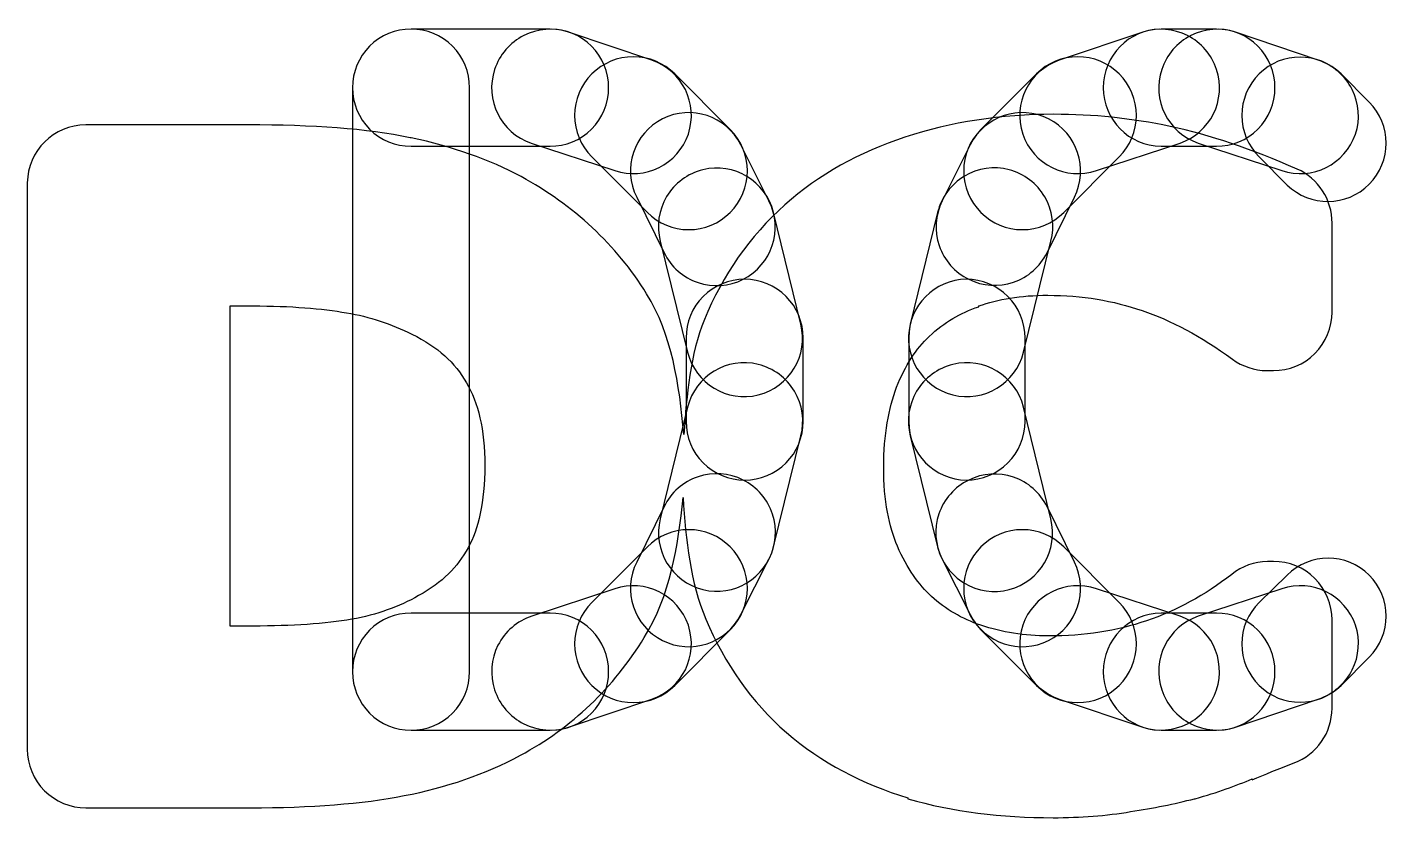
# Model space of a CAD drawing. Header units: millimetres. Extents: x 9 to 213, y 81 to 203.
# Drawn here: x 180.568 to 184.075, y 177.831 to 179.861 of the extents above; entities that cross this region are included whole.
import ezdxf

# ---------------------------------------------------------------- set-up
doc = ezdxf.new("R2010")
doc.units = ezdxf.units.MM
doc.layers.get('0').update_dxf_attribs({"linetype": 'CONTINUOUS'})

msp = doc.modelspace()

# ---------------------------------------------------------------- linework, layer by layer
at = {"color": 7}
for points in [[(181.55469, 179.856809)], [(183.43555, 179.848987)], [(182.01953, 179.741575)], [(183.16211, 179.741575)], [(183.73437, 179.741621)], [(182.20112, 179.626344)], [(183.19336, 179.626338)], [(182.30469, 179.495481)], [(183.0918, 179.495481)], [(182.41211, 179.214231)], [(182.98242, 179.214231)], [(182.44727, 178.995481)], [(182.94727, 178.995481)], [(182.40825, 178.698609)], [(182.98828, 178.698603)], [(182.16211, 178.526731)], [(183.01953, 178.526731)], [(183.80664, 178.454474)], [(182.07807, 178.419319)], [(183.79302, 178.419319)]]:
    msp.add_lwpolyline(points, close=True, dxfattribs=at)
for points in [[(181.91211, 179.856809), (181.55469, 179.856809)], [(182.17383, 179.776737), (181.95898, 179.848997)], [(183.43555, 179.848997), (183.2207, 179.776727)], [(183.625, 179.856809), (183.48242, 179.856809)], [(183.88667, 179.776737), (183.67383, 179.848997)], [(182.375, 179.598997), (182.23242, 179.741575)], [(183.16211, 179.741575), (183.01953, 179.598997)], [(184.01761, 179.669351), (183.94531, 179.741621)], [(181.4043, 179.706419), (181.4043, 178.206419)], [(181.70508, 178.206419), (181.70508, 179.706419)], [(183.20718, 179.638009), (183.20703, 179.638019)], [(181.13476, 179.610676), (180.71874, 179.610676)], [(181.55472, 179.577476), (181.55272, 179.577476)], [(181.55469, 179.556028), (181.91211, 179.556028)], [(181.86323, 179.563844), (182.07807, 179.493534)], [(182.47459, 179.415403), (182.40229, 179.559934)], [(182.99219, 179.559931), (182.91989, 179.4154)], [(183.31646, 179.493524), (183.5313, 179.563834)], [(183.48242, 179.556028), (183.625, 179.556028)], [(183.57807, 179.563844), (183.79292, 179.493534)], [(182.01953, 179.528684), (182.16211, 179.386106)], [(183.23242, 179.386106), (183.375, 179.528684)], [(183.73437, 179.528684), (183.80667, 179.456414)], [(180.56835, 179.462238), (180.56835, 178.0072)], [(182.13477, 179.425169), (182.20507, 179.282591)], [(183.18946, 179.282588), (183.25976, 179.425166)], [(182.55663, 179.098997), (182.48633, 179.386106)], [(182.9082, 179.386106), (182.8379, 179.098997)], [(183.92198, 179.130197), (183.92198, 179.358713)], [(182.19531, 179.311888), (182.26561, 179.026731)], [(183.12892, 179.026731), (183.19922, 179.311888)], [(181.08984, 179.145801), (181.14844, 179.145801)], [(181.14844, 178.323526), (181.08984, 178.323526), (181.08984, 179.145801)], [(183.01374, 179.143826), (183.01374, 179.145826)], [(182.26172, 179.063841), (182.26172, 178.848997)], [(182.5625, 178.848997), (182.5625, 179.063841)], [(182.83398, 179.063841), (182.83398, 178.848997)], [(183.13281, 178.848997), (183.13281, 179.063841)], [(183.75399, 178.979806), (183.77159, 178.979806)], [(182.26562, 178.886106), (182.19532, 178.598997)], [(183.19921, 178.598997), (183.12891, 178.886106)], [(182.48634, 178.526731), (182.55664, 178.811888)], [(182.83789, 178.811888), (182.90819, 178.526731)], [(182.20508, 178.630246), (182.13478, 178.487668)], [(183.25975, 178.487665), (183.18945, 178.630243)], [(182.16211, 178.526731), (182.01953, 178.384153)], [(183.375, 178.384153), (183.23242, 178.526731)], [(182.40235, 178.352906), (182.47465, 178.495484)], [(182.91988, 178.495481), (182.99218, 178.352903)], [(183.77157, 178.489528), (183.75597, 178.489528)], [(183.80664, 178.454466), (183.73434, 178.384156)], [(182.07812, 178.419309), (181.86523, 178.348999)], [(183.53125, 178.348989), (183.31641, 178.419309)], [(183.79297, 178.419309), (183.57812, 178.348999)], [(181.91211, 178.356809), (181.55469, 178.356809)], [(183.625, 178.356809), (183.48242, 178.356809)], [(183.92196, 178.112575), (183.92196, 178.339137)], [(182.23242, 178.171263), (182.375, 178.313841)], [(183.01953, 178.313841), (183.16211, 178.171263)], [(183.94528, 178.171266), (184.01758, 178.243536)], [(181.95898, 178.063846), (182.17383, 178.136116)], [(183.22065, 178.136106), (183.4355, 178.063836)], [(183.67388, 178.063846), (183.88677, 178.136116)], [(181.55469, 178.056028), (181.91211, 178.056028)], [(183.48242, 178.056028), (183.625, 178.056028)], [(183.71684, 177.93098), (183.71684, 177.92898)], [(180.71874, 177.856809), (181.14061, 177.856809)], [(182.83202, 177.8822), (182.83202, 177.8802)], [(183.56835, 177.8802), (183.57035, 177.8802)]]:
    msp.add_lwpolyline(points, dxfattribs=at)
for points in [[(181.55469, 179.856809), (181.514772, 179.856913), (181.47646, 179.841102), (181.448233, 179.812876)], [(181.55469, 179.856809), (181.514772, 179.856913), (181.47646, 179.841102), (181.448233, 179.812876)], [(181.661147, 179.812876), (181.63292, 179.841102), (181.594608, 179.856913), (181.55469, 179.856809)], [(181.95898, 179.848997), (181.921167, 179.861452), (181.879954, 179.858364), (181.844419, 179.840414)], [(182.018567, 179.812876), (181.99034, 179.841102), (181.952028, 179.856913), (181.91211, 179.856809)], [(183.48242, 179.856809), (183.400035, 179.855952), (183.333761, 179.788808), (183.33398, 179.706419)], [(183.550111, 179.840404), (183.514576, 179.858354), (183.473363, 179.861442), (183.43555, 179.848987)], [(183.67383, 179.848997), (183.636016, 179.861455), (183.5948, 179.858369), (183.559263, 179.840418)], [(183.731457, 179.812876), (183.70323, 179.841102), (183.664918, 179.856913), (183.625, 179.856809)], [(181.448233, 179.812876), (181.420007, 179.784649), (181.404196, 179.746337), (181.4043, 179.706419)], [(181.448233, 179.812876), (181.420007, 179.784649), (181.404196, 179.746337), (181.4043, 179.706419)], [(181.70508, 179.706419), (181.705184, 179.746337), (181.689373, 179.784649), (181.661147, 179.812876)], [(181.844419, 179.840414), (181.808885, 179.822464), (181.781943, 179.791124), (181.76953, 179.753297)], [(182.0625, 179.706419), (182.062604, 179.746337), (182.046793, 179.784649), (182.018567, 179.812876)], [(183.559263, 179.840418), (183.523726, 179.822468), (183.496783, 179.791126), (183.48437, 179.753297)], [(183.625, 179.753287), (183.612587, 179.791114), (183.585645, 179.822454), (183.550111, 179.840404)], [(183.77539, 179.706419), (183.775494, 179.746337), (183.759683, 179.784649), (183.731457, 179.812876)], [(182.125975, 179.785889), (182.086006, 179.785889), (182.047691, 179.769938), (182.01953, 179.741575)], [(182.23242, 179.741575), (182.204259, 179.769938), (182.165944, 179.785889), (182.125975, 179.785889)], [(182.26753, 179.587284), (182.293647, 179.665453), (182.251806, 179.750051), (182.17383, 179.776737)], [(183.2207, 179.776727), (183.142724, 179.750041), (183.100883, 179.665443), (183.127, 179.587274)], [(183.268555, 179.785889), (183.228586, 179.785889), (183.190271, 179.769938), (183.16211, 179.741575)], [(183.375, 179.741575), (183.346839, 179.769938), (183.308524, 179.785889), (183.268555, 179.785889)], [(183.94531, 179.741621), (183.88687, 179.799409), (183.79281, 179.799409), (183.73437, 179.741621)], [(183.973788, 179.701846), (183.955838, 179.737382), (183.924497, 179.764324), (183.88667, 179.776737)], [(181.76953, 179.753297), (181.743413, 179.675128), (181.785254, 179.59053), (181.86323, 179.563844)], [(182.01953, 179.741575), (181.991167, 179.713414), (181.975215, 179.675098), (181.975215, 179.63513)], [(183.419315, 179.63513), (183.419315, 179.675098), (183.403363, 179.713414), (183.375, 179.741575)], [(183.48437, 179.753297), (183.458253, 179.675128), (183.500094, 179.59053), (183.57807, 179.563844)], [(183.5313, 179.563834), (183.609276, 179.59052), (183.651117, 179.675118), (183.625, 179.753287)], [(183.73437, 179.741575), (183.706007, 179.713414), (183.690055, 179.675098), (183.690055, 179.63513)], [(181.4043, 179.706419), (181.404196, 179.666501), (181.420007, 179.628188), (181.448233, 179.599962)], [(182.018567, 179.599962), (182.046793, 179.628188), (182.062604, 179.666501), (182.0625, 179.706419)], [(183.33398, 179.706419), (183.333761, 179.624029), (183.400035, 179.556885), (183.48242, 179.556028)], [(183.731457, 179.599962), (183.759683, 179.628188), (183.775494, 179.666501), (183.77539, 179.706419)], [(183.98237, 179.587284), (183.994826, 179.625097), (183.991739, 179.666311), (183.973788, 179.701846)], [(182.40229, 179.559934), (182.364999, 179.633733), (182.275019, 179.663438), (182.20112, 179.626344)], [(183.20703, 179.638019), (183.07112, 179.638019), (182.94208, 179.618279), (182.82422, 179.579429)], [(183.19336, 179.626341), (183.119461, 179.663435), (183.029481, 179.63373), (182.99219, 179.559931)], [(183.50601, 179.606759), (183.40721, 179.627769), (183.30725, 179.638009), (183.20718, 179.638009)], [(184.01761, 179.458414), (184.075396, 179.516853), (184.075396, 179.610912), (184.01761, 179.669351)], [(180.71874, 179.610676), (180.636355, 179.610886), (180.569216, 179.544619), (180.56835, 179.462238)], [(181.55272, 179.577476), (181.44021, 179.601846), (181.30301, 179.610676), (181.13476, 179.610676)], [(181.975215, 179.63513), (181.975215, 179.595161), (181.991167, 179.556845), (182.01953, 179.528684)], [(182.20117, 179.626341), (182.127373, 179.589046), (182.097674, 179.499066), (182.13477, 179.425169)], [(183.25976, 179.425166), (183.296856, 179.499063), (183.267157, 179.589043), (183.19336, 179.626338)], [(183.375, 179.528684), (183.403363, 179.556845), (183.419315, 179.595161), (183.419315, 179.63513)], [(183.83218, 179.497384), (183.71613, 179.548024), (183.60838, 179.585174), (183.50601, 179.606759)], [(183.690055, 179.63513), (183.690055, 179.595161), (183.706007, 179.556845), (183.73437, 179.528684)], [(181.448233, 179.599962), (181.476459, 179.571735), (181.514772, 179.555924), (181.55469, 179.556028)], [(181.83792, 179.477866), (181.75572, 179.522186), (181.66081, 179.555086), (181.55472, 179.577476)], [(181.91211, 179.556028), (181.952028, 179.555924), (181.990341, 179.571735), (182.018567, 179.599962)], [(182.07807, 179.493534), (182.156255, 179.467417), (182.240865, 179.509284), (182.26753, 179.587284)], [(182.419315, 179.492552), (182.419315, 179.53252), (182.403363, 179.570836), (182.375, 179.598997)], [(182.82422, 179.579429), (182.70732, 179.540599), (182.6029, 179.483379), (182.51562, 179.405601)], [(183.01953, 179.598997), (182.991167, 179.570836), (182.975215, 179.53252), (182.975215, 179.492552)], [(183.127, 179.587274), (183.153665, 179.509274), (183.238275, 179.467407), (183.31646, 179.493524)], [(183.625, 179.556028), (183.664918, 179.555924), (183.703231, 179.571735), (183.731457, 179.599962)], [(183.79292, 179.493534), (183.871102, 179.467423), (183.955705, 179.509289), (183.98237, 179.587284)], [(182.48633, 179.386106), (182.466339, 179.466442), (182.385045, 179.515393), (182.30469, 179.495481)], [(183.0918, 179.495481), (183.052934, 179.505637), (183.011619, 179.499779), (182.977108, 179.47922)], [(183.92198, 179.358713), (183.922488, 179.41874), (183.887162, 179.473291), (183.83218, 179.497384)], [(182.16019, 179.177085), (182.08289, 179.302518), (181.97169, 179.404908), (181.83792, 179.477866)], [(182.30469, 179.495481), (182.265678, 179.485907), (182.232135, 179.461086), (182.211575, 179.426577)], [(182.375, 179.386106), (182.403363, 179.414267), (182.419315, 179.452583), (182.419315, 179.492552)], [(182.977108, 179.47922), (182.942597, 179.458661), (182.917775, 179.425119), (182.9082, 179.386106)], [(182.975215, 179.492552), (182.975215, 179.452583), (182.991167, 179.414267), (183.01953, 179.386106)], [(183.18368, 179.426018), (183.163518, 179.460477), (183.13045, 179.485477), (183.0918, 179.495481)], [(182.211575, 179.426577), (182.191016, 179.392067), (182.185156, 179.350753), (182.19531, 179.311888)], [(183.19922, 179.311888), (183.209435, 179.350483), (183.203842, 179.391559), (183.18368, 179.426018)], [(183.80667, 179.456414), (183.865656, 179.399176), (183.95972, 179.400068), (184.01761, 179.458414)], [(182.51562, 179.405601), (182.42542, 179.325311), (182.35538, 179.224504), (182.30859, 179.110679)], [(182.40819, 179.214231), (182.481987, 179.251526), (182.511686, 179.341506), (182.47459, 179.415403)], [(182.91989, 179.4154), (182.902215, 179.379664), (182.899495, 179.338361), (182.912329, 179.300615)], [(182.16211, 179.386106), (182.190271, 179.357743), (182.228586, 179.341792), (182.268555, 179.341792)], [(182.268555, 179.341792), (182.308524, 179.341792), (182.346839, 179.357743), (182.375, 179.386106)], [(183.01953, 179.386106), (183.047691, 179.357743), (183.086006, 179.341792), (183.125975, 179.341792)], [(183.125975, 179.341792), (183.165944, 179.341792), (183.204259, 179.357743), (183.23242, 179.386106)], [(182.912329, 179.300615), (182.925163, 179.262869), (182.952495, 179.231784), (182.98829, 179.214228)], [(182.20507, 179.282591), (182.222623, 179.246292), (182.25405, 179.218588), (182.292265, 179.205727)], [(183.103065, 179.206651), (183.14081, 179.219477), (183.171896, 179.246801), (183.18946, 179.282588)], [(182.292265, 179.205727), (182.330479, 179.192866), (182.372262, 179.195931), (182.40819, 179.214231)], [(182.41211, 179.214231), (182.372192, 179.214335), (182.33388, 179.198524), (182.305653, 179.170298)], [(182.518567, 179.170298), (182.49034, 179.198524), (182.452028, 179.214335), (182.41211, 179.214231)], [(182.98242, 179.214231), (182.900035, 179.213374), (182.833761, 179.14623), (182.83398, 179.063841)], [(183.088877, 179.170298), (183.06065, 179.198524), (183.022338, 179.214335), (182.98242, 179.214231)], [(182.98829, 179.214228), (183.024021, 179.196551), (183.065319, 179.193825), (183.103065, 179.206651)], [(181.14844, 179.145801), (181.24504, 179.145801), (181.32655, 179.139201), (181.38867, 179.128221)], [(182.25589, 178.815757), (182.24439, 178.945411), (182.22499, 179.071961), (182.16019, 179.177085)], [(182.305653, 179.170298), (182.277427, 179.142071), (182.261616, 179.103759), (182.26172, 179.063841)], [(182.5625, 179.063841), (182.562604, 179.103759), (182.546793, 179.142071), (182.518567, 179.170298)], [(183.01374, 179.145826), (183.06324, 179.163366), (183.12146, 179.173166), (183.19148, 179.173166)], [(183.13281, 179.063841), (183.132914, 179.103759), (183.117103, 179.142071), (183.088877, 179.170298)], [(183.19148, 179.173166), (183.27958, 179.173166), (183.35982, 179.159136), (183.43366, 179.134106)], [(181.38867, 179.128221), (181.44847, 179.118201), (181.50425, 179.099511), (181.55664, 179.073531)], [(182.30859, 179.110679), (182.27179, 179.021169), (182.26359, 178.918433), (182.25589, 178.815757)], [(182.88679, 179.067656), (182.92529, 179.104056), (182.96639, 179.127306), (183.01374, 179.143826)], [(183.43366, 179.134106), (183.50696, 179.109246), (183.58447, 179.068746), (183.66609, 179.009106)], [(183.878042, 179.023744), (183.906268, 179.05197), (183.92208, 179.09028), (183.92198, 179.130197)], [(182.44726, 178.917356), (182.527594, 178.937349), (182.576543, 179.018643), (182.55663, 179.098997)], [(182.8379, 179.098997), (182.817988, 179.01864), (182.866942, 178.937344), (182.94728, 178.917356)], [(181.55664, 179.073531), (181.62484, 179.039581), (181.66714, 179.000211), (181.69727, 178.948531)], [(182.80279, 178.936797), (182.82509, 178.994097), (182.85279, 179.035467), (182.88679, 179.067656)], [(182.26561, 179.026731), (182.285601, 178.946391), (182.366902, 178.897438), (182.44726, 178.917356)], [(182.44727, 178.995481), (182.366912, 179.015399), (182.285611, 178.966446), (182.26562, 178.886106)], [(183.12891, 178.886106), (183.108919, 178.966442), (183.027625, 179.015393), (182.94727, 178.995481)], [(182.94728, 178.917356), (183.027635, 178.897444), (183.108929, 178.946395), (183.12892, 179.026731)], [(183.66609, 179.009106), (183.691564, 178.990309), (183.722332, 178.980053), (183.75399, 178.979806)], [(183.77159, 178.979806), (183.811507, 178.979706), (183.849817, 178.995519), (183.878042, 179.023744)], [(182.540378, 178.926574), (182.51982, 178.961083), (182.48628, 178.985905), (182.44727, 178.995481)], [(182.94727, 178.995481), (182.908258, 178.985907), (182.874715, 178.961086), (182.854155, 178.926577)], [(181.69727, 178.948531), (181.72687, 178.897811), (181.74417, 178.82959), (181.74417, 178.735641)], [(182.76959, 178.731718), (182.76959, 178.814868), (182.78229, 178.883057), (182.80279, 178.936797)], [(182.55664, 178.811888), (182.566794, 178.850752), (182.560936, 178.892065), (182.540378, 178.926574)], [(182.854155, 178.926577), (182.833596, 178.892067), (182.827736, 178.850753), (182.83789, 178.811888)], [(182.26172, 178.848997), (182.261616, 178.809079), (182.277427, 178.770766), (182.305653, 178.74254)], [(182.518567, 178.74254), (182.546793, 178.770766), (182.562604, 178.809079), (182.5625, 178.848997)], [(182.83398, 178.848997), (182.833761, 178.766607), (182.900035, 178.699463), (182.98242, 178.698606)], [(183.088877, 178.74254), (183.117103, 178.770766), (183.132914, 178.809079), (183.13281, 178.848997)], [(181.74417, 178.735641), (181.74417, 178.640821), (181.72767, 178.572429), (181.70117, 178.524703)], [(182.305653, 178.74254), (182.333879, 178.714313), (182.372192, 178.698502), (182.41211, 178.698606)], [(182.41211, 178.698606), (182.452028, 178.698502), (182.490341, 178.714313), (182.518567, 178.74254)], [(182.80479, 178.528593), (182.78329, 178.579123), (182.76959, 178.644832), (182.76959, 178.731718)], [(182.98242, 178.698606), (183.022338, 178.698502), (183.060651, 178.714313), (183.088877, 178.74254)], [(182.292275, 178.70711), (182.25406, 178.694249), (182.222633, 178.666545), (182.20508, 178.630246)], [(182.4082, 178.698606), (182.372272, 178.716906), (182.330489, 178.719971), (182.292275, 178.70711)], [(182.483961, 178.610943), (182.47148, 178.649124), (182.444207, 178.680703), (182.40825, 178.698609)], [(182.98828, 178.698606), (182.951973, 178.68106), (182.924259, 178.649635), (182.91139, 178.611419)], [(183.103055, 178.70618), (183.065309, 178.719006), (183.024011, 178.71628), (182.98828, 178.698603)], [(183.18945, 178.630243), (183.171886, 178.66603), (183.1408, 178.693354), (183.103055, 178.70618)], [(182.15429, 178.294309), (182.22039, 178.401216), (182.24159, 178.527624), (182.25389, 178.653684)], [(182.25389, 178.653684), (182.26089, 178.54338), (182.27289, 178.435182), (182.31249, 178.341184)], [(182.19532, 178.598997), (182.175408, 178.51864), (182.224362, 178.437344), (182.3047, 178.417356)], [(182.47465, 178.495484), (182.493088, 178.531171), (182.496442, 178.572762), (182.483961, 178.610943)], [(182.91139, 178.611419), (182.898521, 178.573203), (182.901581, 178.531415), (182.91988, 178.495481)], [(183.09179, 178.417356), (183.171334, 178.438221), (183.219248, 178.519241), (183.19921, 178.598997)], [(182.268555, 178.571045), (182.228586, 178.571045), (182.190271, 178.555094), (182.16211, 178.526731)], [(182.375, 178.526731), (182.346839, 178.555094), (182.308524, 178.571045), (182.268555, 178.571045)], [(183.125975, 178.571045), (183.086006, 178.571045), (183.047691, 178.555094), (183.01953, 178.526731)], [(183.23242, 178.526731), (183.204259, 178.555094), (183.165944, 178.571045), (183.125975, 178.571045)], [(181.70117, 178.524703), (181.67427, 178.475093), (181.63587, 178.436073), (181.57422, 178.401656)], [(182.3047, 178.417356), (182.385055, 178.397444), (182.466349, 178.446395), (182.48634, 178.526731)], [(182.419314, 178.420286), (182.419314, 178.460255), (182.403363, 178.49857), (182.375, 178.526731)], [(182.89269, 178.399687), (182.86009, 178.429837), (182.83009, 178.470657), (182.80479, 178.528593)], [(182.90819, 178.526731), (182.917765, 178.487718), (182.942587, 178.454176), (182.977098, 178.433617)], [(183.01953, 178.526731), (182.991167, 178.49857), (182.975216, 178.460255), (182.975216, 178.420286)], [(182.13478, 178.487668), (182.097684, 178.413771), (182.127383, 178.323791), (182.20118, 178.286496)], [(183.19335, 178.286493), (183.267147, 178.323788), (183.296846, 178.413768), (183.25975, 178.487665)], [(183.75597, 178.489528), (183.722524, 178.489005), (183.690213, 178.47732), (183.66417, 178.456328)], [(183.878022, 178.44559), (183.849797, 178.473815), (183.811487, 178.489628), (183.77157, 178.489528)], [(184.01758, 178.454474), (183.95914, 178.512262), (183.86508, 178.512262), (183.80664, 178.454474)], [(182.26753, 178.325569), (182.240865, 178.403569), (182.156255, 178.445436), (182.07807, 178.419319)], [(183.31641, 178.419309), (183.238225, 178.445426), (183.153615, 178.403559), (183.12695, 178.325559)], [(183.66417, 178.456328), (183.59517, 178.402218), (183.52233, 178.363498), (183.44542, 178.337187)], [(183.98247, 178.325569), (183.955805, 178.403564), (183.871202, 178.44543), (183.79302, 178.419319)], [(183.92196, 178.339137), (183.92206, 178.379054), (183.906248, 178.417364), (183.878022, 178.44559)], [(184.01758, 178.243536), (184.075367, 178.301975), (184.075367, 178.396035), (184.01758, 178.454474)], [(182.375, 178.313841), (182.403363, 178.342002), (182.419314, 178.380317), (182.419314, 178.420286)], [(182.975216, 178.420286), (182.975216, 178.380317), (182.991167, 178.342002), (183.01953, 178.313841)], [(182.977098, 178.433617), (183.011609, 178.413058), (183.052924, 178.4072), (183.09179, 178.417356)], [(181.57422, 178.401656), (181.52332, 178.373216), (181.46674, 178.352136), (181.40234, 178.341106)], [(182.01953, 178.384153), (181.991167, 178.355992), (181.975216, 178.317677), (181.975216, 178.277708)], [(183.01964, 178.325467), (182.97014, 178.342537), (182.92884, 178.366367), (182.89269, 178.399687)], [(183.419314, 178.277708), (183.419314, 178.317677), (183.403363, 178.355992), (183.375, 178.384153)], [(183.73434, 178.384156), (183.705977, 178.355995), (183.690026, 178.31768), (183.690026, 178.277711)], [(181.40234, 178.341106), (181.33444, 178.329366), (181.24871, 178.323526), (181.14844, 178.323526)], [(181.55469, 178.356809), (181.514772, 178.356913), (181.47646, 178.341102), (181.448233, 178.312876)], [(181.86523, 178.348999), (181.827403, 178.336586), (181.796062, 178.309644), (181.778112, 178.274108)], [(182.018567, 178.312876), (181.99034, 178.341102), (181.952028, 178.356913), (181.91211, 178.356809)], [(182.20118, 178.286496), (182.275079, 178.249402), (182.365059, 178.279107), (182.40235, 178.352906)], [(182.31249, 178.341184), (182.36069, 178.227488), (182.42966, 178.127767), (182.51952, 178.050169)], [(182.99218, 178.352903), (183.029471, 178.279104), (183.119451, 178.249399), (183.19335, 178.286493)], [(183.48242, 178.356809), (183.400035, 178.355952), (183.333761, 178.288808), (183.33398, 178.206419)], [(183.57812, 178.348999), (183.500144, 178.322313), (183.458303, 178.237715), (183.48442, 178.159546)], [(183.62495, 178.159536), (183.651067, 178.237705), (183.609226, 178.322303), (183.53125, 178.348989)], [(183.731457, 178.312876), (183.70323, 178.341102), (183.664918, 178.356913), (183.625, 178.356809)], [(181.448233, 178.312876), (181.420007, 178.284649), (181.404196, 178.246337), (181.4043, 178.206419)], [(182.0625, 178.206419), (182.062604, 178.246337), (182.046793, 178.284649), (182.018567, 178.312876)], [(182.17383, 178.136116), (182.251806, 178.162802), (182.293647, 178.2474), (182.26753, 178.325569)], [(183.19347, 178.298127), (183.13057, 178.298127), (183.0743, 178.307727), (183.01964, 178.325467)], [(183.12695, 178.325559), (183.100833, 178.24739), (183.142674, 178.162792), (183.22065, 178.136106)], [(183.44542, 178.337187), (183.36872, 178.310957), (183.2852, 178.298127), (183.19347, 178.298127)], [(183.77539, 178.206419), (183.775494, 178.246337), (183.759683, 178.284649), (183.731457, 178.312876)], [(183.973888, 178.211007), (183.991839, 178.246542), (183.994926, 178.287756), (183.98247, 178.325569)], [(181.778112, 178.274108), (181.760161, 178.238573), (181.757074, 178.197359), (181.76953, 178.159546)], [(181.83593, 177.991575), (181.96791, 178.062885), (182.07564, 178.165659), (182.15429, 178.294309)], [(181.975216, 178.277708), (181.975216, 178.237739), (181.991167, 178.199424), (182.01953, 178.171263)], [(183.375, 178.171263), (183.403363, 178.199424), (183.419314, 178.237739), (183.419314, 178.277708)], [(183.690026, 178.277711), (183.690026, 178.237742), (183.705977, 178.199427), (183.73434, 178.171266)], [(181.4043, 178.206419), (181.404196, 178.166501), (181.420007, 178.128188), (181.448233, 178.099962)], [(181.4043, 178.206419), (181.404196, 178.166501), (181.420007, 178.128188), (181.448233, 178.099962)], [(181.661147, 178.099962), (181.689373, 178.128188), (181.705184, 178.166501), (181.70508, 178.206419)], [(182.018567, 178.099962), (182.046793, 178.128188), (182.062604, 178.166501), (182.0625, 178.206419)], [(183.33398, 178.206419), (183.333761, 178.124029), (183.400035, 178.056885), (183.48242, 178.056028)], [(183.731457, 178.099962), (183.759683, 178.128188), (183.775494, 178.166501), (183.77539, 178.206419)], [(183.88677, 178.136116), (183.924597, 178.148529), (183.955938, 178.175471), (183.973888, 178.211007)], [(182.01953, 178.171263), (182.047691, 178.1429), (182.086006, 178.126949), (182.125975, 178.126949)], [(182.125975, 178.126949), (182.165944, 178.126949), (182.204259, 178.1429), (182.23242, 178.171263)], [(183.16211, 178.171263), (183.190271, 178.1429), (183.228586, 178.126949), (183.268555, 178.126949)], [(183.268555, 178.126949), (183.308524, 178.126949), (183.346839, 178.1429), (183.375, 178.171263)], [(183.73434, 178.171266), (183.79278, 178.113478), (183.88684, 178.113478), (183.94528, 178.171266)], [(181.76953, 178.159546), (181.781943, 178.121719), (181.808885, 178.090379), (181.844419, 178.072429)], [(183.48442, 178.159546), (183.496833, 178.121717), (183.523776, 178.090375), (183.559313, 178.072425)], [(183.550061, 178.072419), (183.585595, 178.090369), (183.612537, 178.121709), (183.62495, 178.159536)], [(181.448233, 178.099962), (181.476459, 178.071735), (181.514772, 178.055924), (181.55469, 178.056028)], [(181.448233, 178.099962), (181.476459, 178.071735), (181.514772, 178.055924), (181.55469, 178.056028)], [(181.55469, 178.056028), (181.594608, 178.055924), (181.632921, 178.071735), (181.661147, 178.099962)], [(181.91211, 178.056028), (181.952028, 178.055924), (181.990341, 178.071735), (182.018567, 178.099962)], [(183.625, 178.056028), (183.664918, 178.055924), (183.703231, 178.071735), (183.731457, 178.099962)], [(183.82426, 177.97195), (183.883008, 177.99381), (183.921972, 178.049892), (183.92196, 178.112575)], [(181.844419, 178.072429), (181.879954, 178.054479), (181.921167, 178.051391), (181.95898, 178.063846)], [(183.4355, 178.063836), (183.473313, 178.051381), (183.514526, 178.054469), (183.550061, 178.072419)], [(183.559313, 178.072425), (183.59485, 178.054474), (183.636066, 178.051388), (183.67388, 178.063846)], [(182.51952, 178.050169), (182.60892, 177.972909), (182.71535, 177.91768), (182.83202, 177.8822)], [(180.56835, 178.0072), (180.56825, 177.967283), (180.584062, 177.928973), (180.612288, 177.900747)], [(181.5371, 177.888059), (181.64431, 177.908859), (181.7453, 177.942729), (181.83593, 177.991575)], [(183.71684, 177.92898), (183.74904, 177.94211), (183.78414, 177.95667), (183.82426, 177.97195)], [(183.57035, 177.8802), (183.62785, 177.89622), (183.67513, 177.91359), (183.71684, 177.93098)], [(180.612288, 177.900747), (180.640513, 177.872522), (180.678823, 177.856709), (180.71874, 177.856809)], [(181.14061, 177.856809), (181.29951, 177.856809), (181.4287, 177.866869), (181.5371, 177.888059)], [(182.83202, 177.8802), (182.94711, 177.84621), (183.07209, 177.83137), (183.20507, 177.83137)], [(183.40429, 177.847), (183.46259, 177.8562), (183.51678, 177.8662), (183.56835, 177.8802)], [(183.20507, 177.83137), (183.27557, 177.83137), (183.34186, 177.83637), (183.40429, 177.847)]]:
    msp.add_open_spline(points, degree=3, dxfattribs=at)

doc.saveas('drawing.dxf')
